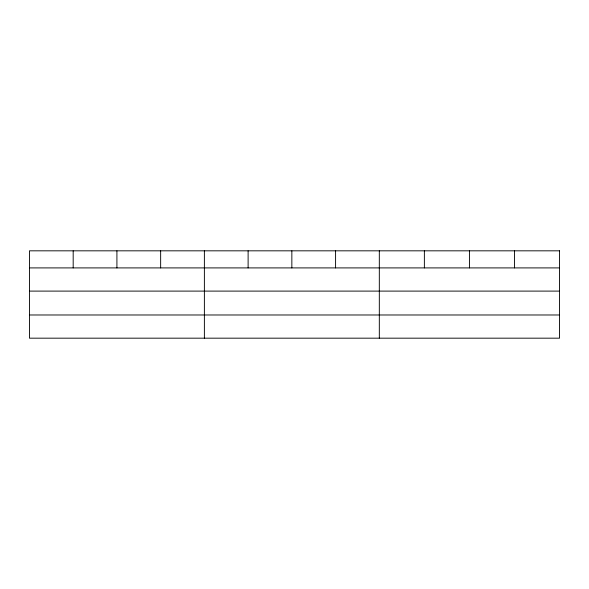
<?xml version="1.0" encoding="UTF-8"?>
<svg xmlns="http://www.w3.org/2000/svg" width="589" height="589" viewBox="0 0 589 589"><rect width="100%" height="100%" fill="white"/><g stroke="black" fill="none" stroke-linecap="round" stroke-linejoin="round"><path stroke-width="0.88" d="M29.45 267.907L559.55 267.907M29.45 291.099L559.55 291.099M29.45 314.982L559.55 314.982M514.491 250.826L514.491 267.907M469.433 250.826L469.433 267.907M424.374 250.826L424.374 267.907M379.316 250.826L379.316 338.174M335.583 250.826L335.583 267.907M291.849 250.826L291.849 267.907M248.116 250.826L248.116 267.907M204.383 250.826L204.383 338.174M160.65 250.826L160.65 267.907M116.916 250.826L116.916 267.907M73.183 250.826L73.183 267.907M559.55 250.826L29.45 250.826L29.45 338.174L559.55 338.174L559.55 250.826"/></g></svg>
